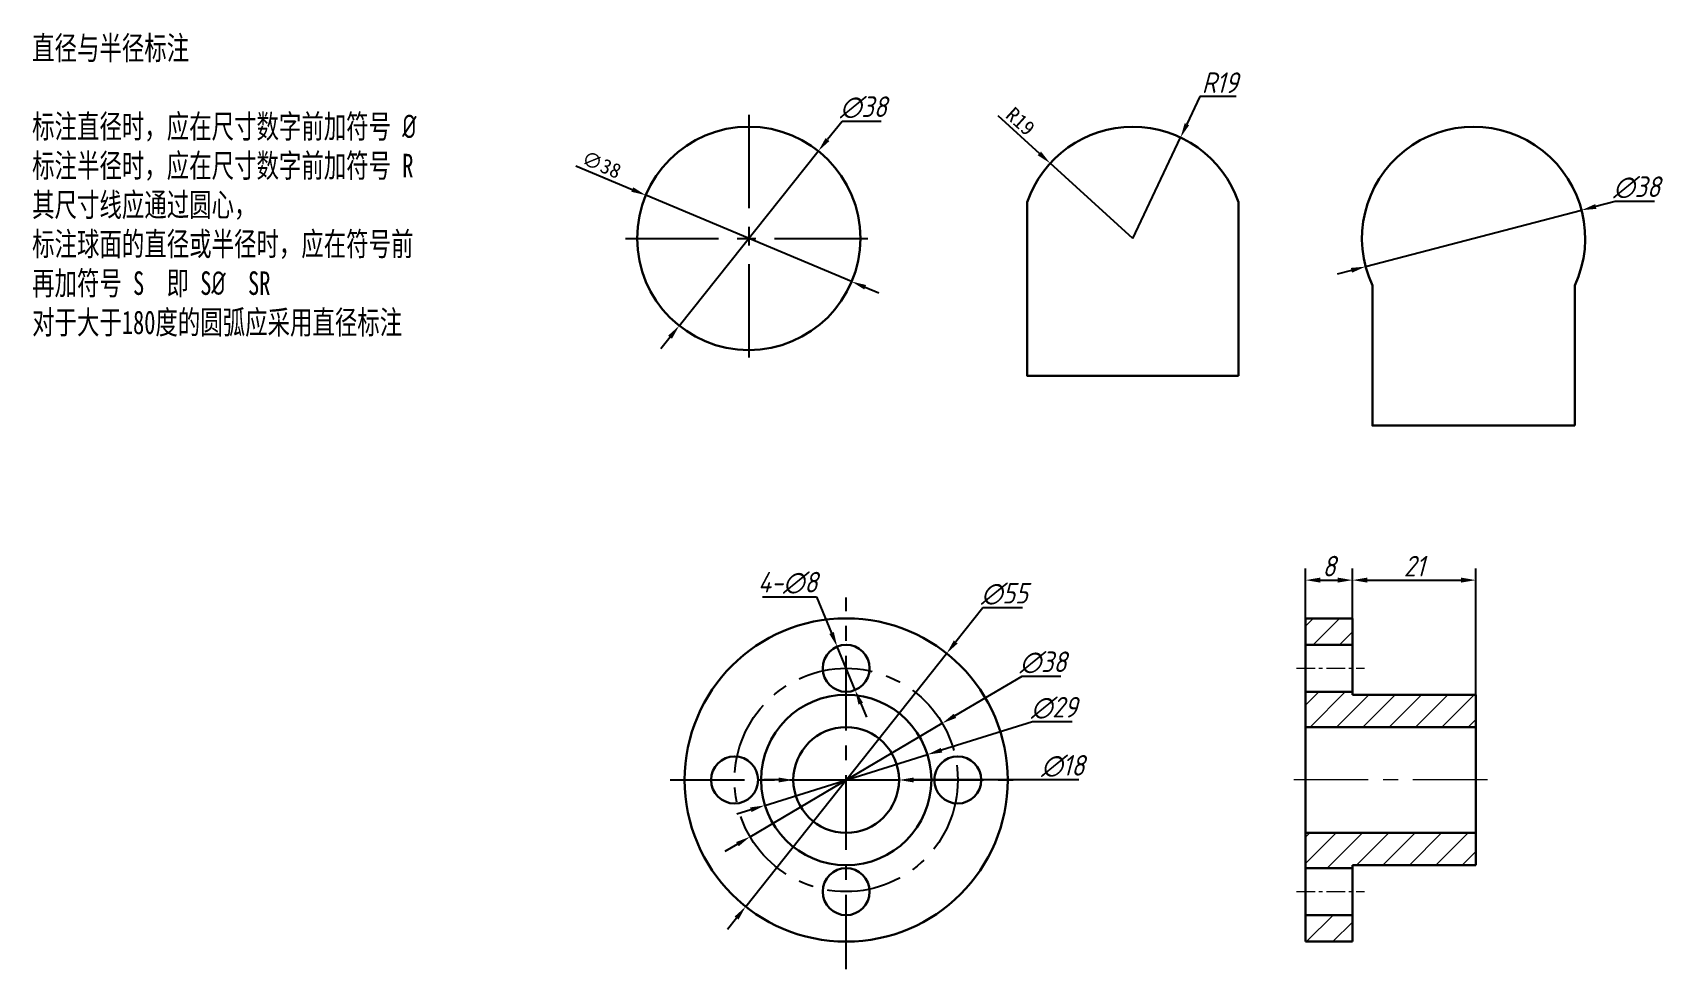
# Model space of a CAD drawing. Header units: millimetres. Extents: x 330 to 608, y -2 to 157.
import ezdxf

# ---------------------------------------------------------------- set-up
doc = ezdxf.new("R2010")
doc.units = ezdxf.units.MM
doc.linetypes.add('CENTER', pattern=[50.8, 31.75, -6.35, 6.35, -6.35])
doc.styles.add('GB3.5', font='gbeitc.shx', dxfattribs={"bigfont": 'gbcbig.shx'})
doc.styles.add('仿宋', font='', dxfattribs={"width": 0.7})
doc.styles.get('仿宋').set_extended_font_data('FangSong')
doc.dimstyles.new('ISO-25', dxfattribs={"dimtxt": 2.5, "dimasz": 2.5, "dimexe": 1.25, "dimexo": 0.625, "dimtad": 1, "dimdsep": 46, "dimtxsty": 'Standard', "dimcen": 2.5, "dimadec": 0, "dimazin": 0, "dimtfac": 1, "dimtmove": 0, "dimatfit": 3, "dimfxl": 0, "dimarcsym": 0})
doc.dimstyles.new('正常标注', dxfattribs={"dimtxt": 3.5, "dimasz": 2.5, "dimexe": 2, "dimexo": 0, "dimtad": 1, "dimtoh": 1, "dimdec": 3, "dimdsep": 46, "dimtxsty": 'GB3.5', "dimcen": 2.5, "dimadec": 0, "dimazin": 0, "dimtfac": 1, "dimtdec": 3, "dimtmove": 0, "dimatfit": 3, "dimfxl": 0, "dimarcsym": 0})
pattern_1 = [(45, (390.9873, -104.2508), (-2.245064, 2.245064), [])]

# ---------------------------------------------------------------- blocks, each defined once
blk = doc.blocks.new('*D1')
at = {"color": 0, "lineweight": -2, "transparency": 16777216}
for p, q in [((467.92, 141.96), (465.44, 138.86)), ((474.59, 141.96), (467.92, 141.96)), ((440.2, 107.19), (463.88, 136.9)), ((438.64, 105.23), (437.08, 103.28))]:
    blk.add_line(p, q, dxfattribs=at)
at = {"color": 0, "transparency": 16777216}
for points in [[(465.12, 139.12), (465.77, 138.6), (463.88, 136.9)], [(438.31, 105.49), (438.97, 104.97), (440.2, 107.19)]]:
    blk.add_solid(points, dxfattribs=at)
at = {"layer": 'Defpoints', "color": 0, "transparency": 16777216}
for p in [(463.88, 136.9), (440.2, 107.19)]:
    blk.add_point(p, dxfattribs=at)
at = {"color": 0, "transparency": 16777216, "insert": (471.57, 144.34), "char_height": 3.5, "attachment_point": 5, "style": 'GB3.5'}
blk.add_mtext('∅38', dxfattribs=at)
blk = doc.blocks.new('*D2')
at = {"color": 0, "lineweight": -2, "transparency": 16777216}
for p, q in [((422.61, 134.39), (432.21, 130.36)), ((469.56, 114.7), (434.52, 129.39)), ((471.87, 113.73), (474.17, 112.76))]:
    blk.add_line(p, q, dxfattribs=at)
at = {"color": 0, "transparency": 16777216}
for points in [[(432.38, 130.74), (432.05, 129.98), (434.52, 129.39)], [(472.03, 114.11), (471.71, 113.35), (469.56, 114.7)]]:
    blk.add_solid(points, dxfattribs=at)
at = {"layer": 'Defpoints', "color": 0, "transparency": 16777216}
for p in [(434.52, 129.39), (469.56, 114.7)]:
    blk.add_point(p, dxfattribs=at)
at = {"color": 0, "transparency": 16777216, "insert": (426.98, 134.59), "char_height": 2.5, "attachment_point": 5, "rotation": 337.2484}
blk.add_mtext('∅38', dxfattribs=at)
blk = doc.blocks.new('*D3')
at = {"color": 0, "lineweight": -2, "transparency": 16777216}
for p, q in [((494.42, 142.94), (501.52, 136.5)), ((517.43, 122.04), (503.37, 134.82))]:
    blk.add_line(p, q, dxfattribs=at)
at = {"color": 0, "transparency": 16777216}
blk.add_solid([(501.8, 136.81), (501.24, 136.19), (503.37, 134.82)], dxfattribs=at)
at = {"layer": 'Defpoints', "color": 0, "transparency": 16777216}
for p in [(503.37, 134.82), (517.43, 122.04)]:
    blk.add_point(p, dxfattribs=at)
at = {"color": 0, "transparency": 16777216, "insert": (498.3, 141.95), "char_height": 2.5, "attachment_point": 5, "rotation": 317.7563}
blk.add_mtext('R19', dxfattribs=at)
blk = doc.blocks.new('*D4')
at = {"color": 0, "lineweight": -2, "transparency": 16777216}
for p, q in [((528.85, 146.16), (526.63, 141.48)), ((535.02, 146.16), (528.85, 146.16)), ((517.43, 122.04), (525.56, 139.22))]:
    blk.add_line(p, q, dxfattribs=at)
at = {"color": 0, "transparency": 16777216}
blk.add_solid([(526.26, 141.65), (527.01, 141.3), (525.56, 139.22)], dxfattribs=at)
at = {"layer": 'Defpoints', "color": 0, "transparency": 16777216}
for p in [(525.56, 139.22), (517.43, 122.04)]:
    blk.add_point(p, dxfattribs=at)
at = {"color": 0, "transparency": 16777216, "insert": (532.25, 148.54), "char_height": 3.5, "attachment_point": 5, "style": 'GB3.5'}
blk.add_mtext('R19', dxfattribs=at)
blk = doc.blocks.new('*D5')
at = {"color": 0, "lineweight": -2, "transparency": 16777216}
for p, q in [((599.57, 128.34), (596.25, 127.48)), ((606.25, 128.34), (599.57, 128.34)), ((557.06, 117.24), (593.83, 126.84)), ((554.65, 116.61), (552.23, 115.98))]:
    blk.add_line(p, q, dxfattribs=at)
at = {"color": 0, "transparency": 16777216}
for points in [[(596.15, 127.88), (596.36, 127.07), (593.83, 126.84)], [(554.54, 117.02), (554.75, 116.21), (557.06, 117.24)]]:
    blk.add_solid(points, dxfattribs=at)
at = {"layer": 'Defpoints', "color": 0, "transparency": 16777216}
for p in [(593.83, 126.84), (557.06, 117.24)]:
    blk.add_point(p, dxfattribs=at)
at = {"color": 0, "transparency": 16777216, "insert": (603.22, 130.72), "char_height": 3.5, "attachment_point": 5, "style": 'GB3.5'}
blk.add_mtext('∅38', dxfattribs=at)
blk = doc.blocks.new('*D6')
at = {"color": 0, "lineweight": -2, "transparency": 16777216}
for p, q in [((491.89, 59.19), (487.28, 53.38)), ((498.64, 59.19), (491.89, 59.19)), ((451.52, 8.36), (485.73, 51.43)), ((449.97, 6.4), (448.41, 4.44))]:
    blk.add_line(p, q, dxfattribs=at)
at = {"color": 0, "transparency": 16777216}
for points in [[(486.96, 53.64), (487.61, 53.12), (485.73, 51.43)], [(449.64, 6.66), (450.3, 6.14), (451.52, 8.36)]]:
    blk.add_solid(points, dxfattribs=at)
at = {"layer": 'Defpoints', "color": 0, "transparency": 16777216}
for p in [(485.73, 51.43), (451.52, 8.36)]:
    blk.add_point(p, dxfattribs=at)
at = {"color": 0, "transparency": 16777216, "insert": (495.58, 61.56), "char_height": 3.5, "attachment_point": 5, "style": 'GB3.5'}
blk.add_mtext('∅55', dxfattribs=at)
blk = doc.blocks.new('*D7')
at = {"color": 0, "lineweight": -2, "transparency": 16777216}
for p, q in [((498.51, 47.51), (487.15, 40.81)), ((505.19, 47.51), (498.51, 47.51)), ((452.26, 20.24), (484.99, 39.54)), ((450.11, 18.97), (447.95, 17.7))]:
    blk.add_line(p, q, dxfattribs=at)
at = {"color": 0, "transparency": 16777216}
for points in [[(486.94, 41.17), (487.36, 40.45), (484.99, 39.54)], [(449.9, 19.33), (450.32, 18.61), (452.26, 20.24)]]:
    blk.add_solid(points, dxfattribs=at)
at = {"layer": 'Defpoints', "color": 0, "transparency": 16777216}
for p in [(484.99, 39.54), (452.26, 20.24)]:
    blk.add_point(p, dxfattribs=at)
at = {"color": 0, "transparency": 16777216, "insert": (502.16, 49.89), "char_height": 3.5, "attachment_point": 5, "style": 'GB3.5'}
blk.add_mtext('∅38', dxfattribs=at)
blk = doc.blocks.new('*D8')
at = {"color": 0, "lineweight": -2, "transparency": 16777216}
for p, q in [((500.33, 39.79), (484.85, 34.96)), ((507.08, 39.79), (500.33, 39.79)), ((454.79, 25.57), (482.47, 34.21)), ((452.4, 24.83), (450.01, 24.08))]:
    blk.add_line(p, q, dxfattribs=at)
at = {"color": 0, "transparency": 16777216}
for points in [[(484.73, 35.35), (484.98, 34.56), (482.47, 34.21)], [(452.27, 25.22), (452.52, 24.43), (454.79, 25.57)]]:
    blk.add_solid(points, dxfattribs=at)
at = {"layer": 'Defpoints', "color": 0, "transparency": 16777216}
for p in [(482.47, 34.21), (454.79, 25.57)]:
    blk.add_point(p, dxfattribs=at)
at = {"color": 0, "transparency": 16777216, "insert": (504.02, 42.16), "char_height": 3.5, "attachment_point": 5, "style": 'GB3.5'}
blk.add_mtext('∅29', dxfattribs=at)
blk = doc.blocks.new('*D9')
at = {"color": 0, "lineweight": -2, "transparency": 16777216}
for p, q in [((457.13, 29.89), (454.63, 29.89)), ((459.63, 29.89), (477.63, 29.89)), ((502.16, 29.89), (480.13, 29.89)), ((508.26, 29.89), (502.16, 29.89))]:
    blk.add_line(p, q, dxfattribs=at)
at = {"color": 0, "transparency": 16777216}
for points in [[(457.13, 30.31), (457.13, 29.47), (459.63, 29.89)], [(480.13, 30.31), (480.13, 29.47), (477.63, 29.89)]]:
    blk.add_solid(points, dxfattribs=at)
at = {"layer": 'Defpoints', "color": 0, "transparency": 16777216}
for p in [(459.63, 29.89), (477.63, 29.89)]:
    blk.add_point(p, dxfattribs=at)
at = {"color": 0, "transparency": 16777216, "insert": (505.52, 32.27), "char_height": 3.5, "attachment_point": 5, "style": 'GB3.5'}
blk.add_mtext('∅18', dxfattribs=at)
blk = doc.blocks.new('*D10')
at = {"color": 0, "lineweight": -2, "transparency": 16777216}
for p, q in [((454.37, 61.06), (463.6, 61.06)), ((463.6, 61.06), (466.15, 54.9)), ((470.15, 45.19), (467.1, 52.59)), ((471.11, 42.88), (472.06, 40.57))]:
    blk.add_line(p, q, dxfattribs=at)
at = {"color": 0, "transparency": 16777216}
for points in [[(466.53, 55.06), (465.76, 54.74), (467.1, 52.59)], [(471.49, 43.04), (470.72, 42.72), (470.15, 45.19)]]:
    blk.add_solid(points, dxfattribs=at)
at = {"layer": 'Defpoints', "color": 0, "transparency": 16777216}
for p in [(467.1, 52.59), (470.15, 45.19)]:
    blk.add_point(p, dxfattribs=at)
at = {"color": 0, "transparency": 16777216, "insert": (458.67, 63.44), "char_height": 3.5, "attachment_point": 5, "style": 'GB3.5'}
blk.add_mtext('4-∅8', dxfattribs=at)
blk = doc.blocks.new('*D11')
at = {"color": 0, "lineweight": -2, "transparency": 16777216}
for p, q in [((546.83, 57.39), (546.83, 65.9)), ((554.83, 57.39), (554.83, 65.9)), ((549.33, 63.9), (552.33, 63.9))]:
    blk.add_line(p, q, dxfattribs=at)
at = {"color": 0, "transparency": 16777216}
for points in [[(549.33, 64.32), (549.33, 63.48), (546.83, 63.9)], [(552.33, 64.32), (552.33, 63.48), (554.83, 63.9)]]:
    blk.add_solid(points, dxfattribs=at)
at = {"layer": 'Defpoints', "color": 0, "transparency": 16777216}
for p in [(554.83, 63.9), (546.83, 57.39), (554.83, 57.39)]:
    blk.add_point(p, dxfattribs=at)
at = {"color": 0, "transparency": 16777216, "insert": (550.83, 66.28), "char_height": 3.5, "attachment_point": 5, "style": 'GB3.5'}
blk.add_mtext('8', dxfattribs=at)
blk = doc.blocks.new('*D12')
at = {"color": 0, "lineweight": -2, "transparency": 16777216}
for p, q in [((554.83, 57.39), (554.83, 65.9)), ((575.83, 44.39), (575.83, 65.9)), ((557.33, 63.9), (573.33, 63.9))]:
    blk.add_line(p, q, dxfattribs=at)
at = {"color": 0, "transparency": 16777216}
for points in [[(557.33, 64.32), (557.33, 63.48), (554.83, 63.9)], [(573.33, 64.32), (573.33, 63.48), (575.83, 63.9)]]:
    blk.add_solid(points, dxfattribs=at)
at = {"layer": 'Defpoints', "color": 0, "transparency": 16777216}
for p in [(575.83, 63.9), (554.83, 57.39), (575.83, 44.39)]:
    blk.add_point(p, dxfattribs=at)
at = {"color": 0, "transparency": 16777216, "insert": (565.33, 66.28), "char_height": 3.5, "attachment_point": 5, "style": 'GB3.5'}
blk.add_mtext('21', dxfattribs=at)

msp = doc.modelspace()

# ---------------------------------------------------------------- hatches: boundary and pattern name
at = {"linetype": 'Continuous', "lineweight": 0}
h = msp.add_hatch(dxfattribs=at)
h.set_pattern_fill('ANSI31', style=0)
h.set_pattern_definition(pattern_1)
h.paths.add_polyline_path([(554.8314, 57.3915), (546.8314, 57.3915), (546.8314, 52.8915), (554.8314, 52.8915)], flags=0)
h = msp.add_hatch(dxfattribs=at)
h.set_pattern_fill('ANSI31', style=0)
h.set_pattern_definition(pattern_1)
h.paths.add_polyline_path([(546.8314, 44.8915), (546.8314, 38.8915), (575.8314, 38.8915), (575.8314, 44.3915), (554.8314, 44.3915), (554.8314, 44.8915)], flags=0)
h = msp.add_hatch(dxfattribs=at)
h.set_pattern_fill('ANSI31', style=0)
h.set_pattern_definition(pattern_1)
h.paths.add_polyline_path([(575.8314, 15.3915), (575.8314, 20.8915), (546.8314, 20.8915), (546.8314, 14.8915), (554.8314, 14.8915), (554.8314, 15.3915)], flags=0)
h = msp.add_hatch(dxfattribs=at)
h.set_pattern_fill('ANSI31', style=0)
h.set_pattern_definition(pattern_1)
h.paths.add_polyline_path([(546.8314, 2.3915), (554.8314, 2.3915), (554.8314, 6.8915), (546.8314, 6.8915)], flags=0)

# ---------------------------------------------------------------- linework, layer by layer
at = {"color": 1, "linetype": 'CENTER', "ltscale": 0.5}
for p, q in [((452.0419, 143.0446), (452.0419, 100.2083)), ((431.0419, 122.0446), (472.8363, 122.0446))]:
    msp.add_line(p, q, dxfattribs=at)
at = {"color": 7, "lineweight": 30}
for p, q in [((535.4084, 128.198), (535.4084, 98.6581)), ((592.6752, 90.205), (592.6752, 114.0306)), ((535.4084, 98.6581), (499.4564, 98.6581)), ((558.2208, 90.205), (592.6752, 90.205))]:
    msp.add_line(p, q, dxfattribs=at)
at = {"color": 1, "linetype": 'CENTER', "ltscale": 0.4}
for p, q in [((468.6269, -2.321), (468.6269, 60.9379)), ((438.6453, 29.8915), (498.0385, 29.8915))]:
    msp.add_line(p, q, dxfattribs=at)
at = {"color": 7, "linetype": 'Continuous', "lineweight": 30}
for p, q in [((546.8314, 57.3915), (554.8314, 57.3915)), ((546.8314, 52.8915), (546.8314, 57.3915)), ((554.8314, 52.8915), (554.8314, 57.3915)), ((554.8314, 52.8915), (546.8314, 52.8915)), ((546.8314, 52.8915), (546.8314, 44.8915)), ((554.8314, 44.8915), (554.8314, 52.8915)), ((546.8314, 44.8915), (554.8314, 44.8915)), ((546.8314, 38.8915), (546.8314, 44.8915)), ((554.8314, 44.3915), (554.8314, 44.8915)), ((554.8314, 44.3915), (575.8314, 44.3915)), ((575.8314, 38.8915), (575.8314, 44.3915)), ((546.8314, 20.8915), (546.8314, 38.8915)), ((546.8314, 38.8915), (575.8314, 38.8915)), ((575.8314, 20.8915), (575.8314, 38.8915)), ((575.8314, 20.8915), (546.8314, 20.8915)), ((546.8314, 14.8915), (546.8314, 20.8915)), ((575.8314, 15.3915), (575.8314, 20.8915)), ((554.8314, 14.8915), (546.8314, 14.8915)), ((546.8314, 14.8915), (546.8314, 6.8915)), ((575.8314, 15.3915), (554.8314, 15.3915)), ((554.8314, 14.8915), (554.8314, 15.3915)), ((554.8314, 6.8915), (554.8314, 14.8915)), ((546.8314, 2.3915), (546.8314, 6.8915)), ((546.8314, 6.8915), (554.8314, 6.8915)), ((554.8314, 2.3915), (554.8314, 6.8915)), ((554.8314, 2.3915), (546.8314, 2.3915))]:
    msp.add_line(p, q, dxfattribs=at)
at = {"color": 0}
msp.add_line((468.6269, 53.8915), (468.6269, 55.3915), dxfattribs=at)
at = {"color": 1, "linetype": 'CENTER', "lineweight": 0, "ltscale": 0.1}
for p, q in [((545.3009, 48.8915), (556.8925, 48.8915)), ((545.3009, 10.8915), (556.8925, 10.8915))]:
    msp.add_line(p, q, dxfattribs=at)
at = {"color": 1, "linetype": 'CENTER', "lineweight": 0, "ltscale": 0.4}
msp.add_line((577.8314, 29.8915), (544.8314, 29.8915), dxfattribs=at)
at = {"color": 7, "lineweight": 30}
for points in [[(499.4564, 128.198), (499.4564, 128.198), (499.4564, 98.6581), (499.4564, 98.6581)], [(558.2208, 114.0306), (558.2208, 114.0306), (558.2208, 90.205), (558.2208, 90.205)]]:
    msp.add_lwpolyline(points, close=True, dxfattribs=at)
msp.add_circle((452.0419, 122.0446), 19, dxfattribs=at)
at = {"color": 7, "linetype": 'Continuous', "lineweight": 30}
for centre, radius in [((468.6269, 29.8915), 27.5), ((468.6269, 48.8915), 4), ((468.6269, 29.8915), 14.5), ((468.6269, 29.8915), 9), ((449.6269, 29.8915), 4), ((487.6269, 29.8915), 4), ((468.6269, 10.8915), 4)]:
    msp.add_circle(centre, radius, dxfattribs=at)
at = {"color": 1, "linetype": 'CENTER', "ltscale": 0.4}
msp.add_circle((468.6269, 29.8915), 19, dxfattribs=at)
at = {"color": 7, "lineweight": 30}
for centre, start, end in [((517.4324, 122.0446), 18.896505, 161.103495), ((575.448, 122.0446), 335.052458, 204.947542)]:
    msp.add_arc(centre, 19, start, end, dxfattribs=at)

# ---------------------------------------------------------------- texts
at = {"color": 7, "insert": (330.0334, 156.44), "char_height": 4, "attachment_point": 1, "style": '仿宋'}
msp.add_mtext_dynamic_manual_height_columns('直径与半径标注\\P\\P标注直径时，应在尺寸数字前加符号 {\\fISOCPEUR|b0|i0|c134|p34;\\C3;%%C} \\P标注半径时，应在尺寸数字前加符号 {\\C3;R\\P}其尺寸线应通过圆心，{\\C3;\\P}标注球面的直径或半径时，应在符号前\\P再加符号 {\\C3;S}  即 {\\C3;S\\fISOCPEUR|b0|i0|c134|p34;%%C\\fFangSong|b0|i0|c134|p49;  SR\\P}对于大于180度的圆弧应采用直径标注', width=113.323933, gutter_width=12.5, heights=[61.3165], dxfattribs=at)

# ---------------------------------------------------------------- dimensions: what is measured, and where the dimension line sits
at = {"color": 3}
dim = msp.add_radius_dim(center=(517.4324, 122.0446), mpoint=(525.5642, 139.2165), dimstyle='正常标注', dxfattribs=at)
dim.commit()
dim.dimension.update_dxf_attribs({"geometry": '*D4', "text_midpoint": (532.2504, 146.1647), "dimtype": 164})
for p1, p2, picture, middle in [((440.199, 107.1871), (463.8847, 136.9022), '*D1', (471.5687, 141.9618)), ((557.0643, 117.2448), (593.8317, 126.8444), '*D5', (599.5737, 128.3436)), ((451.5238, 8.3569), (485.7299, 51.426), '*D6', (495.5824, 59.1883)), ((452.2604, 20.2406), (484.9933, 39.5423), '*D7', (502.1637, 47.5142)), ((454.7854, 25.5712), (482.4683, 34.2117), '*D8', (504.0221, 39.7882)), ((459.6269, 29.8915), (477.6269, 29.8915), '*D9', (502.1624, 29.8915))]:
    dim = msp.add_diameter_dim_2p(p1=p1, p2=p2, dimstyle='正常标注', dxfattribs=at)
    dim.commit()
    dim.dimension.update_dxf_attribs({"geometry": picture, "text_midpoint": middle, "dimtype": 163})
dim = msp.add_radius_dim(center=(517.4324, 122.0446), mpoint=(503.3668, 134.818), dimstyle='ISO-25', dxfattribs=at)
dim.commit()
dim.dimension.update_dxf_attribs({"geometry": '*D3', "text_midpoint": (498.304, 141.9485)})
dim = msp.add_diameter_dim_2p(p1=(469.5635, 114.6966), p2=(434.5203, 129.3926), dimstyle='ISO-25', dxfattribs=at)
dim.commit()
dim.dimension.update_dxf_attribs({"geometry": '*D2', "text_midpoint": (426.9841, 134.5862)})
for base, p1, p2, picture, middle in [((554.8314, 63.9016), (546.8314, 57.3915), (554.8314, 57.3915), '*D11', (550.8314, 66.2766)), ((575.8314, 63.9016), (554.8314, 57.3915), (575.8314, 44.3915), '*D12', (565.3314, 66.2766))]:
    dim = msp.add_linear_dim(base=base, p1=p1, p2=p2, dimstyle='正常标注', dxfattribs=at)
    dim.commit()
    dim.dimension.update_dxf_attribs({"geometry": picture, "text_midpoint": middle})
dim = msp.add_diameter_dim_2p(p1=(470.1538, 45.1944), p2=(467.0999, 52.5886), text='4-<>', dimstyle='正常标注', dxfattribs=at)
dim.commit()
dim.dimension.update_dxf_attribs({"geometry": '*D10', "text_midpoint": (458.6724, 61.064), "dimtype": 163})

doc.saveas('drawing.dxf')
